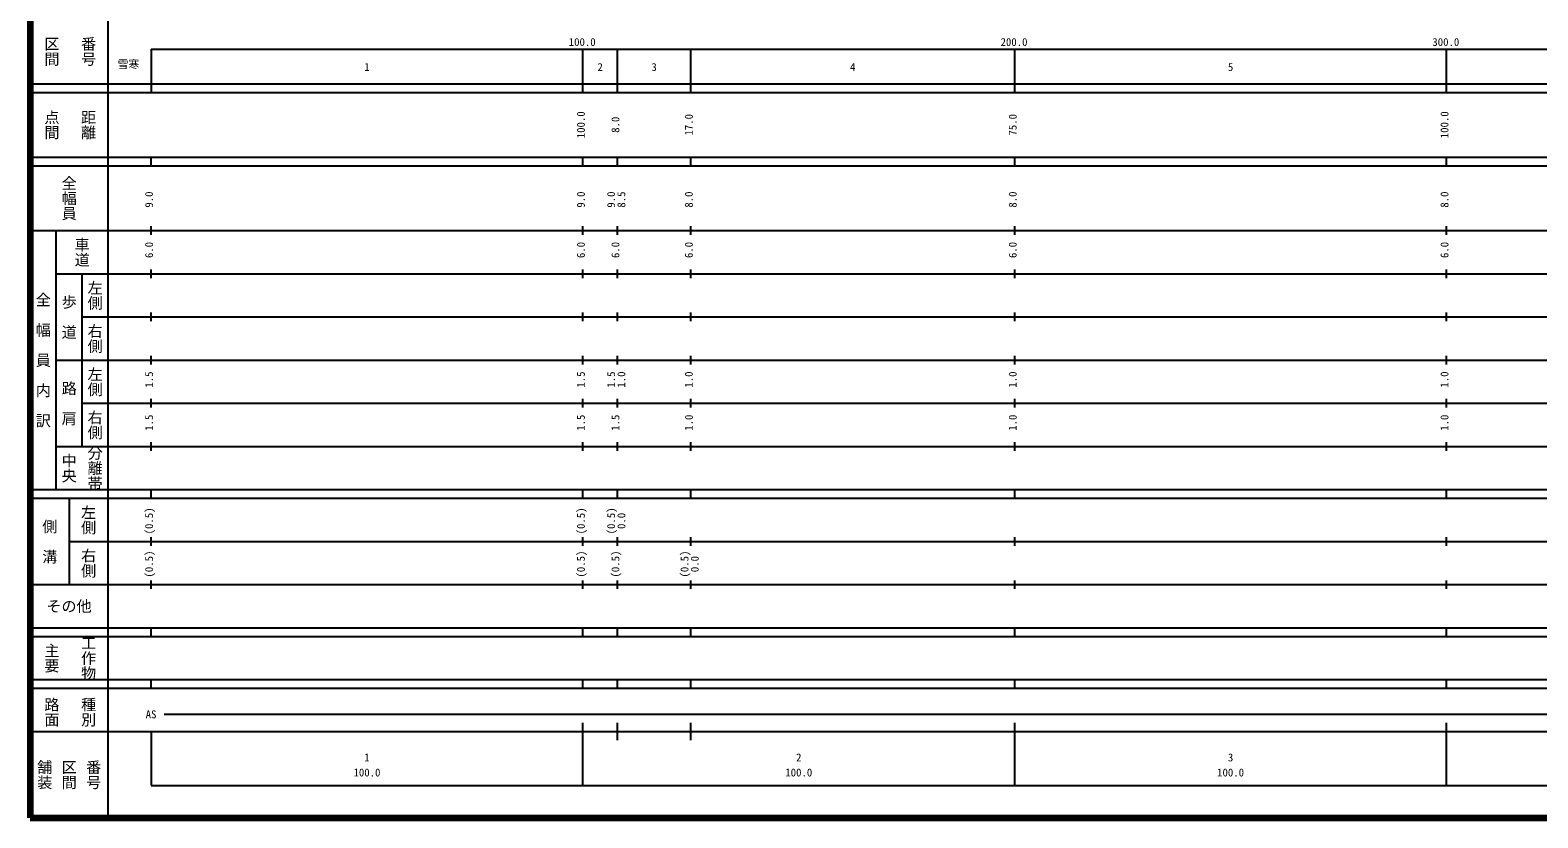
# Model space of a CAD drawing. Units: millimetres on the paper, enlarged 1000 times. Extents: x -54858845 to -54218845, y -162482687 to -162122687.
# Drawn here: x -54858845 to -54509689, y -162482687 to -162300278 of the extents above; entities that cross this region are included whole.
import ezdxf
from ezdxf.enums import TextEntityAlignment as Align

# ---------------------------------------------------------------- set-up
doc = ezdxf.new("R2010")
doc.units = ezdxf.units.MM
doc.header["$LTSCALE"] = 1000
doc.layers.add('M-TTL', color=2, linetype='Continuous', lineweight=140)
doc.layers.add('M-TTL-BAND', color=7, linetype='Continuous', lineweight=25)
doc.styles.add('@ＭＳ ゴシック', font='')
doc.styles.add('ＭＳ ゴシック', font='')
doc.styles.get('@ＭＳ ゴシック').set_extended_font_data('@MS Gothic')
doc.styles.get('ＭＳ ゴシック').set_extended_font_data('MS Gothic')

msp = doc.modelspace()

# ---------------------------------------------------------------- linework, layer by layer
at = {"layer": 'M-TTL'}
for p, q in [((-54858845, -162122687), (-54858845, -162482687)), ((-54858845, -162482687), (-54218845, -162482687))]:
    msp.add_line(p, q, dxfattribs=at)
at = {"layer": 'M-TTL-BAND'}
for p, q in [((-54840845, -162132687), (-54840845, -162482687)), ((-54830845, -162304687), (-54319845, -162304687)), ((-54830845, -162304687), (-54830845, -162314687)), ((-54730845, -162314687), (-54730845, -162304687)), ((-54722845, -162314687), (-54722845, -162304687)), ((-54705845, -162314687), (-54705845, -162304687)), ((-54630845, -162314687), (-54630845, -162304687)), ((-54530845, -162314687), (-54530845, -162304687)), ((-54858845, -162312687), (-54319845, -162312687)), ((-54858845, -162314687), (-54319845, -162314687)), ((-54858845, -162329687), (-54319845, -162329687)), ((-54858845, -162331687), (-54319845, -162331687)), ((-54830845, -162331687), (-54830845, -162329687)), ((-54730845, -162331687), (-54730845, -162329687)), ((-54722845, -162331687), (-54722845, -162329687)), ((-54705845, -162331687), (-54705845, -162329687)), ((-54630845, -162331687), (-54630845, -162329687)), ((-54530845, -162331687), (-54530845, -162329687)), ((-54858845, -162346687), (-54319845, -162346687)), ((-54852845, -162406687), (-54852845, -162346687)), ((-54830845, -162347687), (-54830845, -162345687)), ((-54730845, -162347687), (-54730845, -162345687)), ((-54722845, -162347687), (-54722845, -162345687)), ((-54705845, -162347687), (-54705845, -162345687)), ((-54630845, -162347687), (-54630845, -162345687)), ((-54530845, -162347687), (-54530845, -162345687)), ((-54852845, -162356687), (-54319845, -162356687)), ((-54846845, -162356687), (-54846845, -162396687)), ((-54830845, -162357687), (-54830845, -162355687)), ((-54730845, -162357687), (-54730845, -162355687)), ((-54722845, -162357687), (-54722845, -162355687)), ((-54705845, -162357687), (-54705845, -162355687)), ((-54630845, -162357687), (-54630845, -162355687)), ((-54530845, -162357687), (-54530845, -162355687)), ((-54846845, -162366687), (-54319845, -162366687)), ((-54830845, -162367687), (-54830845, -162365687)), ((-54730845, -162367687), (-54730845, -162365687)), ((-54722845, -162367687), (-54722845, -162365687)), ((-54705845, -162367687), (-54705845, -162365687)), ((-54630845, -162367687), (-54630845, -162365687)), ((-54530845, -162367687), (-54530845, -162365687)), ((-54852845, -162376687), (-54319845, -162376687)), ((-54830845, -162377687), (-54830845, -162375687)), ((-54730845, -162377687), (-54730845, -162375687)), ((-54722845, -162377687), (-54722845, -162375687)), ((-54705845, -162377687), (-54705845, -162375687)), ((-54630845, -162377687), (-54630845, -162375687)), ((-54530845, -162377687), (-54530845, -162375687)), ((-54846845, -162386687), (-54319845, -162386687)), ((-54830845, -162387687), (-54830845, -162385687)), ((-54730845, -162387687), (-54730845, -162385687)), ((-54722845, -162387687), (-54722845, -162385687)), ((-54705845, -162387687), (-54705845, -162385687)), ((-54630845, -162387687), (-54630845, -162385687)), ((-54530845, -162387687), (-54530845, -162385687)), ((-54830845, -162397687), (-54830845, -162395687)), ((-54730845, -162397687), (-54730845, -162395687)), ((-54722845, -162397687), (-54722845, -162395687)), ((-54705845, -162397687), (-54705845, -162395687)), ((-54630845, -162397687), (-54630845, -162395687)), ((-54530845, -162397687), (-54530845, -162395687)), ((-54852845, -162396687), (-54319845, -162396687)), ((-54858845, -162406687), (-54319845, -162406687)), ((-54858845, -162408687), (-54319845, -162408687)), ((-54849845, -162408687), (-54849845, -162428687)), ((-54830845, -162408687), (-54830845, -162406687)), ((-54730845, -162408687), (-54730845, -162406687)), ((-54722845, -162408687), (-54722845, -162406687)), ((-54705845, -162408687), (-54705845, -162406687)), ((-54630845, -162408687), (-54630845, -162406687)), ((-54530845, -162408687), (-54530845, -162406687)), ((-54849845, -162418687), (-54319845, -162418687)), ((-54830845, -162419687), (-54830845, -162417687)), ((-54730845, -162419687), (-54730845, -162417687)), ((-54722845, -162419687), (-54722845, -162417687)), ((-54705845, -162419687), (-54705845, -162417687)), ((-54630845, -162419687), (-54630845, -162417687)), ((-54530845, -162419687), (-54530845, -162417687)), ((-54858845, -162428687), (-54319845, -162428687)), ((-54830845, -162429687), (-54830845, -162427687)), ((-54730845, -162429687), (-54730845, -162427687)), ((-54722845, -162429687), (-54722845, -162427687)), ((-54705845, -162429687), (-54705845, -162427687)), ((-54630845, -162429687), (-54630845, -162427687)), ((-54530845, -162429687), (-54530845, -162427687)), ((-54858845, -162438687), (-54319845, -162438687)), ((-54858845, -162440687), (-54319845, -162440687)), ((-54830845, -162440687), (-54830845, -162438687)), ((-54730845, -162440687), (-54730845, -162438687)), ((-54722845, -162440687), (-54722845, -162438687)), ((-54705845, -162440687), (-54705845, -162438687)), ((-54630845, -162440687), (-54630845, -162438687)), ((-54530845, -162440687), (-54530845, -162438687)), ((-54858845, -162450687), (-54319845, -162450687)), ((-54830845, -162452687), (-54830845, -162450687)), ((-54730845, -162452687), (-54730845, -162450687)), ((-54722845, -162452687), (-54722845, -162450687)), ((-54705845, -162452687), (-54705845, -162450687)), ((-54630845, -162452687), (-54630845, -162450687)), ((-54530845, -162452687), (-54530845, -162450687)), ((-54858845, -162452687), (-54319845, -162452687)), ((-54827845, -162458687), (-54414345, -162458687)), ((-54730845, -162475187), (-54730845, -162460687)), ((-54722845, -162464687), (-54722845, -162460687)), ((-54705845, -162464687), (-54705845, -162460687)), ((-54630845, -162475187), (-54630845, -162460687)), ((-54530845, -162475187), (-54530845, -162460687)), ((-54858845, -162462687), (-54319845, -162462687)), ((-54830845, -162462687), (-54830845, -162475187)), ((-54830845, -162475187), (-54319845, -162475187))]:
    msp.add_line(p, q, dxfattribs=at)

# ---------------------------------------------------------------- texts
at = {"layer": 'M-TTL-BAND', "style": '@ＭＳ ゴシック'}
for s, p in [('区間', (-54853845, -162305187)), ('番号', (-54845345, -162305187)), ('点間', (-54853845, -162322187)), ('距離', (-54845345, -162322187)), ('全幅員', (-54849845, -162339187)), ('車道', (-54846845, -162351687)), ('左側', (-54843845, -162361687)), ('全\u3000幅\u3000員\u3000内\u3000訳', (-54855845, -162376687)), ('歩\u3000道', (-54849845, -162366687)), ('右側', (-54843845, -162371687)), ('路\u3000肩', (-54849845, -162386687)), ('左側', (-54843845, -162381687)), ('右側', (-54843845, -162391687)), ('中央', (-54849845, -162401687)), ('分離帯', (-54843845, -162401687)), ('左側', (-54845345, -162413687)), ('側\u3000溝', (-54854345, -162418687)), ('右側', (-54845345, -162423687)), ('工作物', (-54845345, -162445687)), ('主要', (-54853845, -162445687)), ('路面', (-54853845, -162458187)), ('種別', (-54845345, -162458187)), ('舗装', (-54855512, -162472687)), ('区間', (-54849845, -162472687)), ('番号', (-54844179, -162472687))]:
    msp.add_text(s, height=2566, rotation=270, dxfattribs=at).set_placement(p, align=Align.MIDDLE_CENTER)
at = {"layer": 'M-TTL-BAND', "style": 'ＭＳ ゴシック'}
for s, p in [('100.0', (-54731001, -162304492)), ('200.0', (-54631001, -162304492)), ('300.0', (-54531001, -162304492)), ('雪寒', (-54836082, -162309648)), ('1', (-54780845, -162310282)), ('2', (-54726845, -162310282)), ('3', (-54714345, -162310282)), ('4', (-54668345, -162310282)), ('5', (-54580845, -162310282)), ('AS', (-54830845, -162460187)), ('1', (-54780845, -162470164)), ('2', (-54680845, -162470164)), ('3', (-54580845, -162470164)), ('100.0', (-54780845, -162473654)), ('100.0', (-54680845, -162473654)), ('100.0', (-54580845, -162473654))]:
    msp.add_text(s, height=1833, dxfattribs=at).set_placement(p, align=Align.BOTTOM_CENTER)
for s, p in [('100.0', (-54729845, -162322187)), ('8.0', (-54721845, -162322187)), ('17.0', (-54704845, -162322187)), ('75.0', (-54629845, -162322187)), ('100.0', (-54529845, -162322187)), ('9.0', (-54829845, -162339513)), ('9.0', (-54729845, -162339513)), ('9.0', (-54722845, -162339513)), ('8.5', (-54720475, -162339513)), ('8.0', (-54704845, -162339513)), ('8.0', (-54629845, -162339513)), ('8.0', (-54529845, -162339513)), ('6.0', (-54829845, -162351187)), ('6.0', (-54729845, -162351187)), ('6.0', (-54721845, -162351187)), ('6.0', (-54704845, -162351187)), ('6.0', (-54629845, -162351187)), ('6.0', (-54529845, -162351187)), ('1.5', (-54829845, -162381187)), ('1.5', (-54729845, -162381187)), ('1.5', (-54722845, -162381187)), ('1.0', (-54720475, -162381187)), ('1.0', (-54704845, -162381187)), ('1.0', (-54629845, -162381187)), ('1.0', (-54529845, -162381187)), ('1.5', (-54829845, -162391187)), ('1.5', (-54729845, -162391187)), ('1.5', (-54721845, -162391187)), ('1.0', (-54704845, -162391187)), ('1.0', (-54629845, -162391187)), ('1.0', (-54529845, -162391187)), ('(0.5)', (-54829845, -162413923)), ('(0.5)', (-54729845, -162413923)), ('(0.5)', (-54722845, -162413923)), ('0.0', (-54720475, -162413923)), ('(0.5)', (-54829845, -162423923)), ('(0.5)', (-54729845, -162423923)), ('(0.5)', (-54721845, -162423923)), ('(0.5)', (-54705845, -162423923)), ('0.0', (-54703475, -162423923))]:
    msp.add_text(s, height=1833, rotation=90, dxfattribs=at).set_placement(p, align=Align.BOTTOM_CENTER)
msp.add_text('その他', height=2566, dxfattribs=at).set_placement((-54849845, -162433687), align=Align.MIDDLE_CENTER)

doc.saveas('drawing.dxf')
